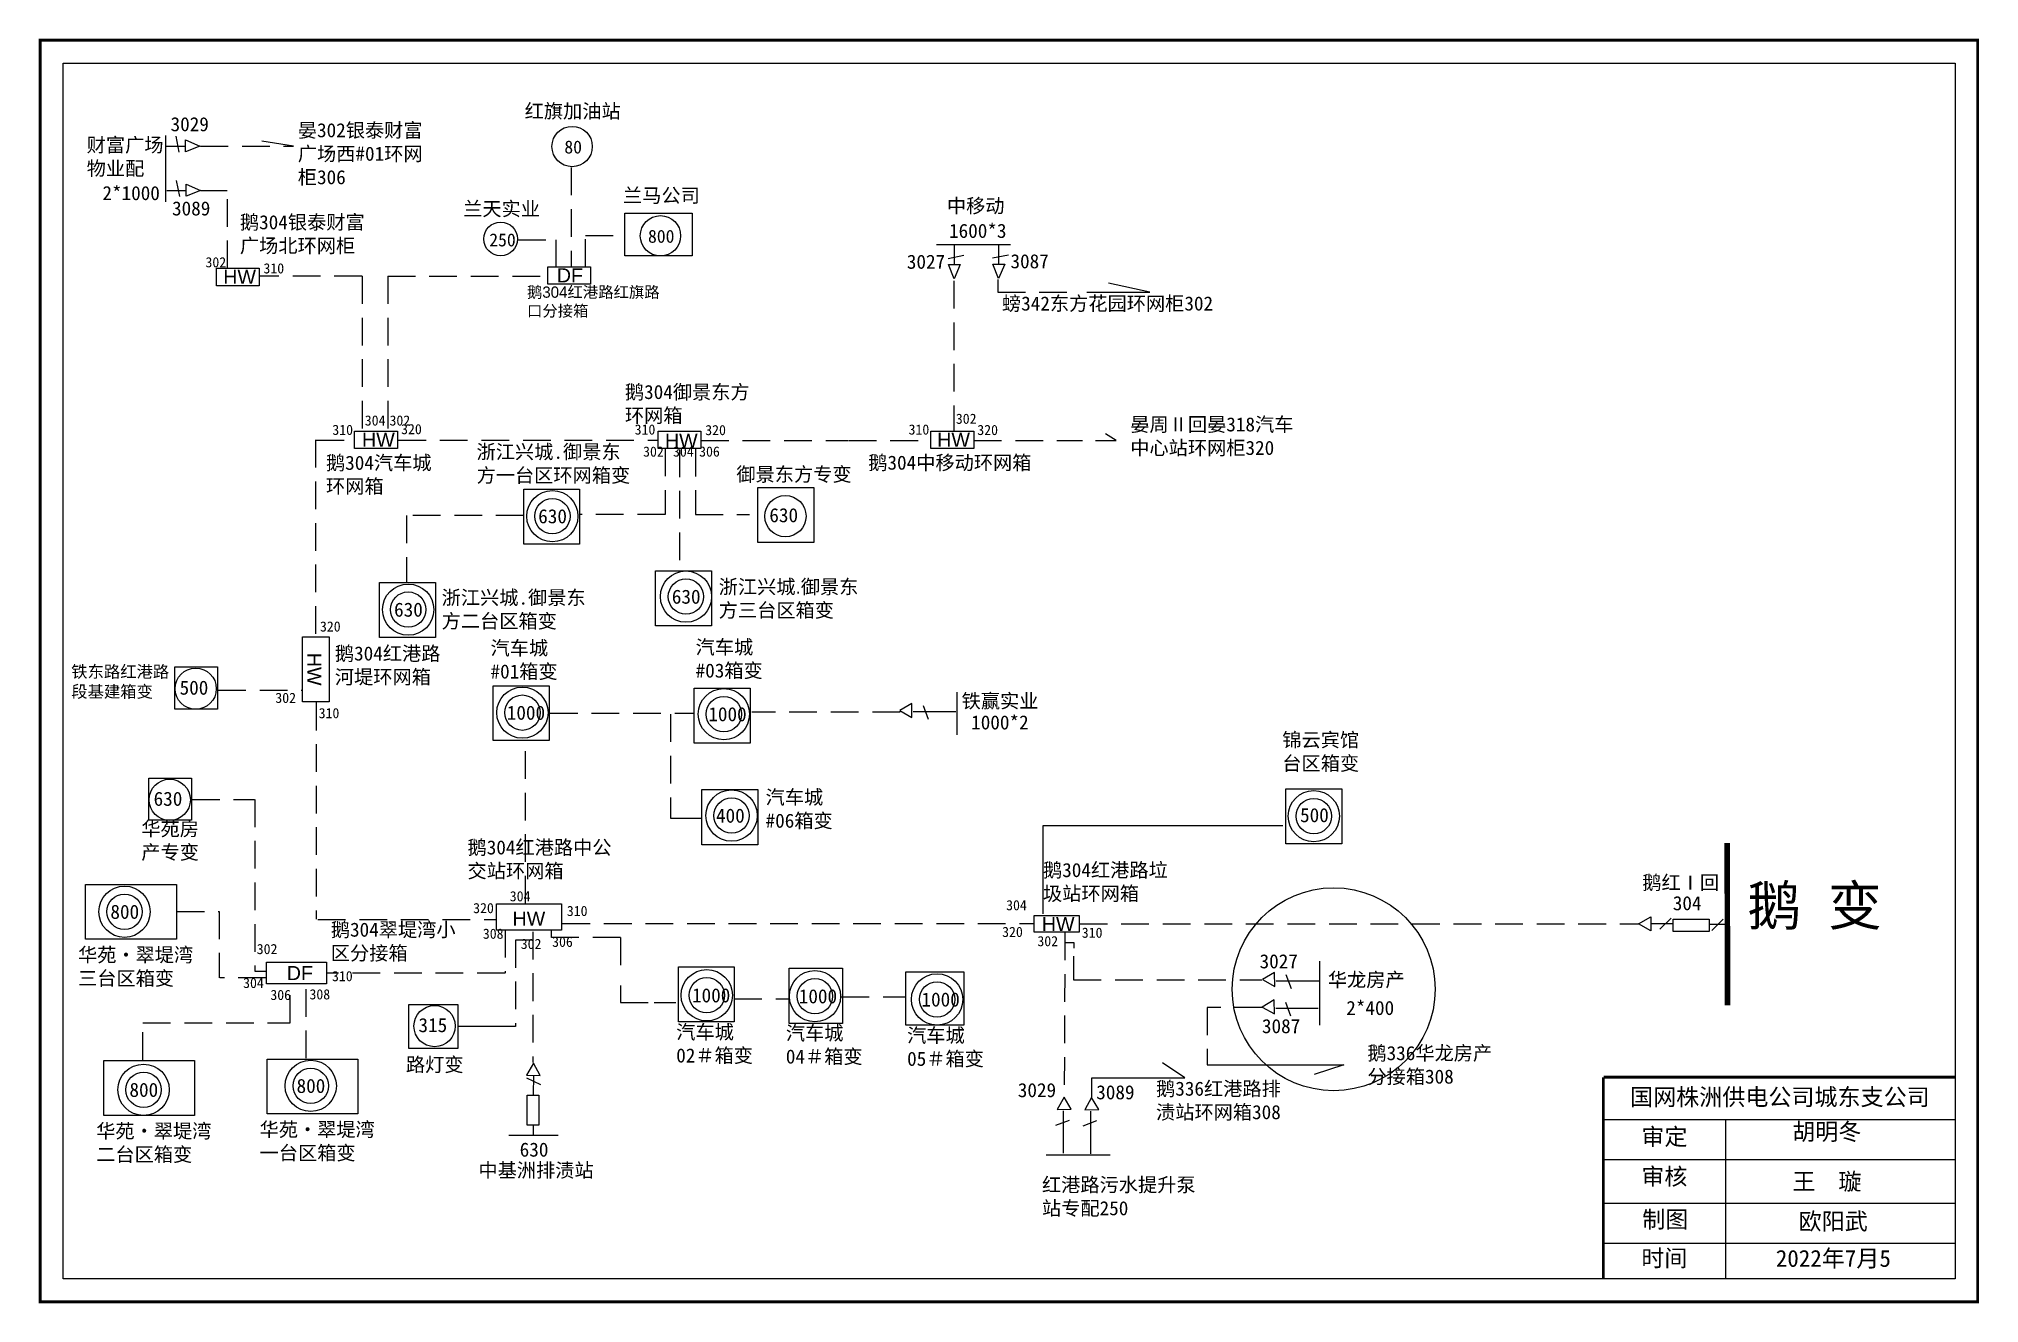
# Model space of a CAD drawing. Extents: x -20 to 324, y 17 to 242.
import ezdxf

# ---------------------------------------------------------------- set-up
doc = ezdxf.new("R2010")
doc.units = 0
doc.header["$LTSCALE"] = 0.774411
doc.linetypes.add('ACAD_ISO02W100', pattern=[15, 12, -3])
doc.linetypes.add('DASHED2', pattern=[9.525, 6.35, -3.175])
doc.layers.get('0').update_dxf_attribs({"linetype": 'CONTINUOUS'})
doc.styles.add('hztxt_txtstyle_2.00_0_0', font='', dxfattribs={"height": 2, "bigfont": 'hztxt.shx'})
doc.styles.add('SimSun_txtstyle_2.50_0_0', font='simsun.ttc', dxfattribs={"height": 2.5})
doc.styles.get("Standard").update_dxf_attribs({"font": '', "height": 2.5})
doc.styles.add('字体', font='simkai_0.ttf', dxfattribs={"height": 2.5})
doc.styles.add('楷体_GB2312_txtstyle_2.50_0_0', font='SIMKAI.TTF', dxfattribs={"height": 2.5})
doc.styles.add('楷体_GB2312_txtstyle_3.00_0_0', font='simkai_0.ttf', dxfattribs={"height": 3})
doc.styles.get('hztxt_txtstyle_2.00_0_0').set_extended_font_data('hztxt')
doc.styles.get('Standard').set_extended_font_data('SimSun')

msp = doc.modelspace()

# ---------------------------------------------------------------- linework, layer by layer
at = {"linetype": 'Continuous'}
for p, q in [((2.42, 213.01), (2.42, 224.8)), ((4.8, 221.86), (4.24, 224.67)), ((5.92, 224.02), (8.47, 222.91)), ((5.92, 221.91), (5.92, 224.02)), ((2.52, 222.91), (5.81, 222.91)), ((8.47, 222.91), (5.92, 221.91)), ((2.6, 215.02), (5.89, 215.02)), ((4.89, 213.97), (4.33, 216.78)), ((6, 214.02), (6, 216.13)), ((6, 216.13), (8.56, 215.02)), ((8.56, 215.02), (6, 214.02)), ((139.2, 205.45), (152.38, 205.45)), ((141.29, 202.98), (144.1, 203.54)), ((142.34, 205.27), (142.34, 201.98)), ((149.18, 203.07), (151.99, 203.63)), ((150.23, 205.36), (150.23, 202.07)), ((141.34, 201.87), (143.45, 201.87)), ((142.34, 199.32), (141.34, 201.87)), ((143.45, 201.87), (142.34, 199.32)), ((150.23, 199.4), (149.23, 201.95)), ((149.23, 201.95), (151.34, 201.95)), ((151.34, 201.95), (150.23, 199.4)), ((171.11, 170.66), (169.22, 171.86)), ((142.87, 118.4), (142.87, 125.97)), ((135.1, 122.51), (142.66, 122.51)), ((92, 103.59), (97.49, 103.59)), ((158.16, 86.61), (158.16, 102.31)), ((158.16, 102.31), (200.74, 102.31)), ((70.9, 82.41), (70.9, 83.71)), ((266.04, 84.88), (269.97, 84.88)), ((267.66, 83.89), (269.64, 85.87)), ((276.89, 83.67), (278.87, 85.65)), ((161.95, 81.5), (163.62, 81.5)), ((163.62, 81.5), (163.62, 80.54)), ((207.29, 66.88), (207.29, 78.2)), ((83.11, 73.88), (83.11, 70.89)), ((199.52, 74.74), (207.09, 74.74)), ((83.11, 70.89), (88.04, 70.89)), ((89.1, 70.89), (92.97, 70.89)), ((199.45, 69.85), (207.01, 69.85)), ((64.49, 66.62), (54.26, 66.62)), ((187.26, 59.83), (211.53, 59.83)), ((211.53, 59.83), (206.29, 58.12)), ((161.69, 51.67), (161.69, 44.11)), ((67.61, 49.1), (67.61, 47.41)), ((166.57, 51.6), (166.57, 44.03)), ((257.65, 50.12), (320.01, 50.12)), ((279.29, 50.11), (279.29, 21.78)), ((63.29, 47.34), (72.08, 47.34)), ((158.71, 43.83), (170.03, 43.83)), ((257.65, 43.01), (320.01, 43.01)), ((257.65, 35.26), (320.01, 35.26)), ((257.65, 28.16), (320.01, 28.16))]:
    msp.add_line(p, q, dxfattribs=at)
at = {"color": 7, "linetype": 'DASHED2'}
for p, q in [((8.57, 222.9), (25.1, 222.9)), ((13.29, 215), (8.58, 215))]:
    msp.add_line(p, q, dxfattribs=at)
at = {"color": 0, "linetype": 'Continuous'}
for p, q in [((25.1, 222.9), (19.45, 223.79)), ((183.29, 57.51), (179.34, 60.18)), ((166.78, 53.95), (166.78, 57.51)), ((166.78, 57.51), (183.29, 57.51))]:
    msp.add_line(p, q, dxfattribs=at)
at = {"linetype": 'DASHED2'}
for p, q in [((74.38, 219.1), (74.38, 201.47)), ((13.33, 201.21), (13.33, 215)), ((76.92, 201.47), (76.92, 207.05)), ((76.92, 207.05), (83.89, 207.05)), ((64.96, 206.3), (71.65, 206.3)), ((71.65, 206.3), (71.65, 201.47)), ((37.24, 199.82), (19.04, 199.82)), ((37.26, 199.82), (37.26, 172.65)), ((41.8, 199.82), (70.15, 199.82)), ((41.8, 199.82), (41.8, 172.65)), ((142.31, 199), (142.31, 172.38)), ((150.1, 199.2), (150.1, 196.97)), ((150.1, 196.97), (163.91, 196.97)), ((29, 170.75), (29, 135.59)), ((29.14, 170.73), (35.9, 170.73)), ((43.7, 170.73), (89.88, 170.73)), ((91.05, 169.21), (91.05, 157.52)), ((93.62, 169.07), (93.62, 147.42)), ((96.42, 169.19), (96.42, 157.52)), ((97.43, 170.64), (123.54, 170.64)), ((123.65, 170.64), (138.23, 170.64)), ((145.85, 170.64), (165.13, 170.64)), ((167.43, 170.64), (171.1, 170.64)), ((65.94, 157.34), (45.16, 157.34)), ((45.16, 157.34), (45.16, 145.4)), ((91.05, 157.52), (75.87, 157.52)), ((96.42, 157.52), (106.04, 157.52)), ((11.71, 126.32), (26.56, 126.32)), ((29.07, 124.11), (29.07, 85.66)), ((70.62, 122.22), (96.21, 122.22)), ((92, 122.04), (92, 103.59)), ((132.76, 122.4), (106.44, 122.4)), ((136.85, 123.59), (137.75, 121.15)), ((66.25, 88.45), (66.25, 117.36)), ((7.05, 106.89), (18.17, 106.89)), ((18.23, 106.93), (18.23, 76.44)), ((4.33, 87.04), (11.85, 87.04)), ((11.85, 87.04), (11.85, 75.28)), ((29.4, 85.59), (61.1, 85.59)), ((62.67, 83.79), (62.67, 76.06)), ((67.56, 83.43), (67.56, 60.23)), ((72.82, 84.88), (156.52, 84.88)), ((162.01, 83.3), (161.91, 54.08)), ((164.65, 84.85), (263.81, 84.85)), ((67.61, 81.96), (64.49, 81.96)), ((64.49, 81.96), (64.49, 66.62)), ((83.11, 82.41), (70.9, 82.41)), ((83.11, 82.41), (83.11, 75.11)), ((18.23, 76.44), (20.18, 76.44)), ((62.59, 76.06), (30.92, 76.06)), ((163.56, 79.1), (163.56, 74.88)), ((201.27, 75.83), (202.17, 73.38)), ((20.18, 75.28), (11.98, 75.28)), ((24.48, 67.26), (24.48, 73.93)), ((27.33, 60.97), (27.33, 73.91)), ((163.56, 74.88), (197.01, 74.88)), ((103.32, 71.55), (113.03, 71.55)), ((122.38, 71.86), (133.72, 71.86)), ((197.06, 70), (187.26, 70)), ((187.26, 70), (187.26, 59.83)), ((201.2, 70.94), (202.1, 68.5)), ((-1.68, 60.69), (-1.68, 67.17)), ((-1.65, 67.26), (24.48, 67.26)), ((69.01, 56.24), (66.47, 57.42)), ((162.78, 49.92), (160.33, 49.02)), ((167.66, 49.85), (165.22, 48.95))]:
    msp.add_line(p, q, dxfattribs=at)
for p, q in [((165.94, 196.97), (177.1, 196.97)), ((177.1, 196.97), (169.79, 198.59)), ((263.88, 84.83), (266.03, 86.07)), ((266.02, 83.59), (263.88, 84.83)), ((266.03, 86.07), (266.02, 83.59)), ((67.71, 54.56), (67.74, 57.87))]:
    msp.add_line(p, q)
at = {"linetype": 'ACAD_ISO02W100'}
msp.add_line((276.4, 84.8), (279.49, 84.8), dxfattribs=at)
at = {"linetype": 'Continuous', "const_width": 0.5}
msp.add_lwpolyline([(-19.89, 241.71), (324.08, 241.71), (324.08, 17.74), (-19.89, 17.74)], close=True, dxfattribs=at)
at = {"linetype": 'Continuous'}
for points in [[(-15.84, 237.66), (320.04, 237.66), (320.04, 21.79), (-15.84, 21.79)], [(83.89, 210.98), (95.87, 210.98), (95.87, 203.41), (83.89, 203.41)], [(11.39, 201.23), (18.99, 201.23), (18.99, 198.13), (11.39, 198.13)], [(70.22, 201.47), (77.83, 201.47), (77.83, 198.38), (70.22, 198.38)], [(35.91, 172.29), (43.51, 172.29), (43.51, 169.2), (35.91, 169.2)], [(89.8, 172.29), (97.41, 172.29), (97.41, 169.2), (89.8, 169.2)], [(138.22, 172.32), (145.83, 172.32), (145.83, 169.23), (138.22, 169.23)], [(65.95, 161.99), (75.87, 161.99), (75.87, 152.23), (65.95, 152.23)], [(107.51, 162.3), (117.44, 162.3), (117.44, 152.54), (107.51, 152.54)], [(40.36, 145.41), (50.28, 145.41), (50.28, 135.65), (40.36, 135.65)], [(89.37, 147.52), (99.3, 147.52), (99.3, 137.76), (89.37, 137.76)], [(31.4, 135.82), (31.4, 124.23), (26.7, 124.23), (26.7, 135.82)], [(60.52, 127.12), (70.44, 127.12), (70.44, 117.36), (60.52, 117.36)], [(96.19, 126.66), (106.12, 126.66), (106.12, 116.89), (96.19, 116.89)], [(97.56, 108.66), (107.48, 108.66), (107.48, 98.89), (97.56, 98.89)], [(201.27, 108.8), (211.2, 108.8), (211.2, 99.04), (201.27, 99.04)], [(4.28, 82.1), (-11.83, 82.1), (-11.83, 91.84), (4.28, 91.84)], [(61.1, 88.41), (72.68, 88.41), (72.68, 83.71), (61.1, 83.71)], [(156.54, 86.34), (164.55, 86.34), (164.55, 83.39), (156.54, 83.39)], [(20.26, 74.17), (20.26, 78.06), (30.94, 78.06), (30.94, 74.17)], [(93.41, 77.23), (103.33, 77.23), (103.33, 67.46), (93.41, 67.46)], [(113.06, 76.95), (122.54, 76.95), (122.54, 67.17), (113.06, 67.17)], [(133.81, 76.3), (144.06, 76.3), (144.06, 66.84), (133.81, 66.84)], [(45.53, 70.5), (54.26, 70.5), (54.26, 62.73), (45.53, 62.73)], [(7.51, 50.82), (-8.6, 50.82), (-8.6, 60.56), (7.51, 60.56)], [(36.51, 51.09), (20.4, 51.09), (20.4, 60.83), (36.51, 60.83)], [(66.58, 54.44), (68.64, 54.44), (68.64, 49.1), (66.58, 49.1)]]:
    msp.add_lwpolyline(points, close=True, dxfattribs=at)
at = {"color": 0, "linetype": 'Continuous'}
for points in [[(4.02, 130.44), (11.58, 130.44), (11.58, 122.97), (4.02, 122.97)], [(-0.58, 110.71), (6.97, 110.71), (6.97, 103.24), (-0.58, 103.24)]]:
    msp.add_lwpolyline(points, close=True, dxfattribs=at)
for points in [[(132.71, 122.71), (134.87, 121.49), (134.84, 123.97)], [(197.13, 74.94), (199.29, 73.72), (199.26, 76.2)], [(197.06, 70.06), (199.22, 68.84), (199.19, 71.32)], [(67.68, 60.09), (66.41, 57.96), (68.89, 57.93)], [(161.89, 54.06), (160.67, 51.9), (163.15, 51.93)], [(166.77, 53.99), (165.56, 51.83), (168.04, 51.86)]]:
    msp.add_lwpolyline(points, close=True)
at = {"linetype": 'Continuous'}
for points, const_width in [([(279.64, 70.36), (279.61, 99.18)], 1), ([(257.61, 57.62), (257.61, 21.89)], 0.5), ([(257.65, 57.62), (320.01, 57.62)], 0.5)]:
    msp.add_lwpolyline(points, dxfattribs=dict(at, const_width=const_width))
at = {"linetype": 'ACAD_ISO02W100'}
msp.add_lwpolyline([(270, 83.48), (270, 85.69), (276.4, 85.69), (276.4, 83.48)], close=True, dxfattribs=at)
at = {"linetype": 'Continuous'}
for centre in [(74.54, 222.84), (90.22, 206.99)]:
    msp.add_circle(centre, 3.58, dxfattribs=at)
for centre, radius in [((61.85, 206.43), 3), ((71.03, 157.21), 4.55), ((71.03, 157.21), 3.14), ((112.41, 157.21), 3.66), ((45.44, 140.62), 4.55), ((94.75, 142.93), 4.55), ((94.75, 142.93), 3.14), ((45.44, 140.62), 3.14), ((7.71, 126.59), 3.66), ((65.71, 122.33), 4.55), ((65.71, 122.33), 3.14), ((101.48, 122.07), 4.55), ((101.48, 122.07), 3.14), ((3.1, 106.86), 3.66), ((102.85, 104.06), 4.55), ((102.85, 104.06), 3.14), ((206.21, 103.96), 4.55), ((206.21, 103.96), 3.14), ((98.44, 72.16), 4.55), ((117.65, 71.99), 4.55), ((139.33, 71.42), 4.55), ((98.44, 72.16), 3.14), ((117.65, 71.99), 3.14), ((139.33, 71.42), 3.14), ((50.12, 66.68), 3.66), ((28.13, 56.08), 4.55), ((28.13, 56.08), 3.14)]:
    msp.add_circle(centre, radius)
at = {"color": 7}
for centre, radius in [((-4.92, 86.99), 4.55), ((-4.92, 86.99), 3.14), ((-1.54, 55.38), 4.55), ((-1.54, 55.38), 3.14)]:
    msp.add_circle(centre, radius, dxfattribs=at)
at = {"color": 1, "linetype": 'Continuous'}
msp.add_circle((209.73, 73.23), 18.01, dxfattribs=at)

# ---------------------------------------------------------------- texts
at = {"attachment_point": 1}
for s, insert, char_height, width, style in [('3029', (3.25, 228.05), 2.5, 22.4276, '字体'), ('红旗加油站', (66.11, 230.38), 2.5, 18.5804, '字体'), ('财富广场物业配', (-11.64, 224.37), 2.5, 13.9131, '字体'), ('2*1000', (-8.85, 215.82), 2.5, 22.4276, '字体'), ('兰马公司', (83.58, 215.41), 2.5, 18.5804, '字体'), ('中移动', (141.07, 213.56), 2.5, 22.4276, '字体'), ('3089', (3.51, 213.1), 2.5, 22.4276, '字体'), ('鹅304银泰财富广场北环网柜', (15.56, 210.65), 2.5, 23.787, '字体'), ('3027', (133.96, 203.63), 2.5, 22.4276, '字体'), ('3087', (152.36, 203.72), 2.5, 22.4276, '字体'), ('{\\fSimSun|b0|i0|c134|p2;鹅}304{\\fSimSun|b0|i0|c134|p2;红港路红旗路口分接箱}', (66.52, 197.99), 2, 26.0544, 'hztxt_txtstyle_2.00_0_0'), ('{\\fSimSun|b0|i0|c134|p2;螃342东方花园环网柜302}', (150.85, 196.22), 2.5, 55.5084, '字体'), ('{\\fSimSun|b0|i0|c134|p2;鹅}304{\\fSimSun|b0|i0|c134|p2;御景东方环网箱}', (83.91, 180.51), 2.5, 24.4591, '楷体_GB2312_txtstyle_2.50_0_0'), ('{\\C256;浙江兴城.御景东方一台区环网箱变}', (57.57, 169.89), 2.5, 27.5794, '字体'), ('{\\fSimSun|b0|i0|c134|p2;鹅304汽车城环网箱}', (30.84, 167.94), 2.5, 19.4198, '字体'), ('{\\C256;御景东方专变}', (103.7, 165.9), 2.5, 27.5794, '字体'), ('{\\fSimSun|b0|i0|c134|p2;鹅}304{\\fSimSun|b0|i0|c134|p2;中移动环网箱}', (127.11, 167.97), 2.5, 34.1167, '字体'), ('{\\fSimSun|b0|i0|c134|p2;\\C256;浙江兴城\\f\uffbfﾬￌﾣﾤ_GB2312|b0|i0|c134|p49;.\\fSimSun|b0|i0|c134|p2;御景东方三台区箱变}', (100.56, 145.93), 2.5, 26.1435, '字体'), ('{\\C256;浙江兴城.御景东方二台区箱变}', (51.37, 144.01), 2.5, 27.5794, '字体'), ('{\\fSimSun|b0|i0|c134|p2;鹅304红港路河堤环网箱}', (32.42, 134.09), 2.5, 19.4198, '字体'), ('{\\fSimSun|b0|i0|c134|p2;汽车城#01箱变}', (60.05, 135.06), 2.5, 13.872, '字体'), ('{\\fSimSun|b0|i0|c134|p2;汽车城}#03{\\fSimSun|b0|i0|c134|p2;箱变}', (96.46, 135.22), 2.5, 14.604, '字体'), ('铁赢实业', (143.68, 125.66), 2.5, 27.5794, '字体'), ('{\\fSimSun|b0|i0|c134|p2;锦云宾馆台区箱变}', (200.62, 118.75), 2.5, 14.3289, '字体'), ('{\\fSimSun|b0|i0|c134|p2;汽车城}#06{\\fSimSun|b0|i0|c134|p2;箱变}', (108.88, 108.57), 2.5, 14.604, '字体'), ('{\\fSimSun|b0|i0|c134|p2;鹅}304{\\fSimSun|b0|i0|c134|p2;红港路中公交站环网箱}', (55.97, 99.66), 2.5, 25.9908, '字体'), ('{\\fSimSun|b0|i0|c134|p2;鹅}304{\\fSimSun|b0|i0|c134|p2;翠堤湾小区分接箱}', (31.7, 85.06), 2.5, 22.1605, '字体'), ('{\\fSimSun|b0|i0|c134|p2;华龙房产}', (208.7, 76.18), 2.5, 27.5794, '楷体_GB2312_txtstyle_2.50_0_0'), ('2*400', (211.97, 71.16), 2.5, 8.7401, 'SimSun_txtstyle_2.50_0_0'), ('汽车城\\P02＃箱变', (93.02, 66.89), 2.5, 27.5794, '字体'), ('汽车城\\P04＃箱变', (112.48, 66.7), 2.5, 27.5794, '字体'), ('汽车城\\P05＃箱变', (134.01, 66.3), 2.5, 27.5794, '字体'), ('路灯变', (45.03, 61.1), 2.5, 27.5794, '字体'), ('{\\fSimSun|b0|i0|c134|p2;红港路污水提升泵站专配250}', (157.95, 39.77), 2.5, 27.5794, '字体')]:
    msp.add_mtext(s, dxfattribs=dict(at, insert=insert, char_height=char_height, width=width, style=style))
at = {"color": 7, "attachment_point": 1, "style": '字体'}
for s, insert, char_height, width in [('晏302银泰财富广场西#01环网柜306', (25.84, 226.98), 2.5, 23.787), ('{\\fSimSun|b0|i0|c134|p2;铁东路红港路段基建箱变}', (-14.38, 130.68), 2.125, 19.0778), ('{\\fSimSun|b0|i0|c134|p2;华苑房\\P产专变}', (-1.94, 102.97), 2.5, 22.4444), ('{\\fSimSun|b0|i0|c134|p2;华苑·翠堤湾三台区箱变}', (-13.18, 80.59), 2.5, 22.4444), ('{\\fSimSun|b0|i0|c134|p2;华苑·翠堤湾二台区箱变}', (-9.95, 49.32), 2.5, 22.4444), ('{\\fSimSun|b0|i0|c134|p2;华苑·翠堤湾一台区箱变}', (19.05, 49.59), 2.5, 22.4444), ('630', (65.23, 46.01), 2.5, 27.5794), ('中基洲排渍站', (57.91, 42.35), 2.5, 27.5794)]:
    msp.add_mtext(s, dxfattribs=dict(at, insert=insert, char_height=char_height, width=width))
at = {"attachment_point": 1}
for s, insert, char_height, width in [('80', (73.16, 223.9), 2.3, 4.8377), ('250', (59.83, 207.41), 2.3, 4.8377), ('800', (88.01, 208.05), 2.3, 4.8377), ('1600*3', (141.45, 209.12), 2.5, 32.8889), ('{\\fArial|b0|i0|c161|p32;HW}', (12.6, 200.97), 2.5, 8.7401), ('{\\fArial|b0|i0|c0|p32;DF}', (71.82, 201.22), 2.5, 8.7401), ('{\\fArial|b0|i0|c0|p32;HW}', (37.24, 172.03), 2.5, 8.7401), ('{\\fArial|b0|i0|c0|p32;HW}', (91.01, 171.87), 2.5, 8.7401), ('{\\fArial|b0|i0|c0|p32;HW}', (139.35, 172.03), 2.5, 8.7401), ('630', (109.55, 158.64), 2.5, 8.7401), ('630', (68.52, 158.45), 2.5, 8.7401), ('630', (42.93, 141.87), 2.5, 8.7401), ('630', (92.24, 144.17), 2.5, 8.7401), ('500', (4.85, 128.02), 2.5, 8.7401), ('1000', (62.94, 123.57), 2.5, 8.7401), ('1000', (98.72, 123.31), 2.5, 8.7401), ('1000*2', (145.38, 121.85), 2.5, 8.7401), ('630', (0.24, 108.29), 2.5, 8.7401), ('400', (100.08, 105.3), 2.5, 8.7401), ('500', (203.77, 105.39), 2.5, 8.7401), ('{\\fArial|b0|i0|c0|p32;HW}', (63.96, 87.03), 2.5, 8.7401), ('{\\fArial|b0|i0|c0|p32;HW}', (157.92, 86.06), 2.5, 8.7401), ('3027', (196.58, 79.44), 2.5, 8.7401), ('1000', (95.82, 73.4), 2.5, 8.7401), ('1000', (114.78, 73.23), 2.5, 8.7401), ('1000', (136.56, 72.66), 2.5, 8.7401), ('315', (47.26, 68.11), 2.5, 8.7401), ('3087', (197, 67.93), 2.5, 8.7401), ('鹅336华龙房产分接箱308', (215.72, 63.14), 2.5, 24.8636), ('3029', (153.66, 56.57), 2.5, 8.7401), ('3089', (167.58, 56.19), 2.5, 8.7401), ('鹅336红港路排渍站环网箱308', (178.2, 56.83), 2.5, 24.8636)]:
    msp.add_mtext(s, dxfattribs=dict(at, insert=insert, char_height=char_height, width=width))
at = {"linetype": 'Continuous', "attachment_point": 1, "style": '字体'}
for s, insert, char_height, width in [('兰天实业', (55.19, 213.04), 2.5, 16.4292), ('{\\fKaiTi_GB2312|b0|i0|c134|p32;\\H0.72x;302}', (9.45, 203.19), 2.5, 46.3812), ('{\\fKaiTi_GB2312|b0|i0|c134|p32;\\H0.72x;310}', (19.74, 202.11), 2.5, 46.3812), ('{\\fKaiTi_GB2312|b0|i0|c134|p32;\\H0.72x;310}', (31.97, 173.44), 2.5, 46.3812), ('{\\fKaiTi_GB2312|b0|i0|c134|p32;\\H0.72x;304}', (37.73, 175.1), 2.5, 46.3812), ('{\\fKaiTi_GB2312|b0|i0|c134|p32;\\H0.72x;302}', (42.12, 175.1), 2.5, 46.3812), ('{\\fKaiTi_GB2312|b0|i0|c134|p32;\\H0.72x;320}', (44.18, 173.57), 2.5, 46.3812), ('{\\fKaiTi_GB2312|b0|i0|c134|p32;\\H0.72x;310}', (85.64, 173.5), 2.5, 46.3812), ('{\\fKaiTi_GB2312|b0|i0|c134|p32;\\H0.72x;320}', (98.17, 173.4), 2.5, 46.3812), ('{\\fKaiTi_GB2312|b0|i0|c134|p32;\\H0.72x;310}', (134.27, 173.5), 2.5, 46.3812), ('{\\fKaiTi_GB2312|b0|i0|c134|p32;\\H0.72x;302}', (142.66, 175.41), 2.5, 46.3812), ('{\\fKaiTi_GB2312|b0|i0|c134|p32;\\H0.72x;320}', (146.47, 173.42), 2.5, 46.3812), ('{\\fKaiTi_GB2312|b0|i0|c134|p32;\\H0.72x;302}', (87.14, 169.58), 2.5, 46.3812), ('{\\fKaiTi_GB2312|b0|i0|c134|p32;\\H0.72x;304}', (92.45, 169.58), 2.5, 46.3812), ('{\\fKaiTi_GB2312|b0|i0|c134|p32;\\H0.72x;306}', (97.09, 169.59), 2.5, 46.3812), ('{\\fSimSun|b0|i0|c134|p2;\\H0.72x;320}', (29.77, 138.53), 2.5, 46.3812), ('{\\fSimSun|b0|i0|c134|p2;\\H0.72x;302}', (21.85, 125.86), 2.5, 46.3812), ('{\\fSimSun|b0|i0|c134|p2;\\H0.72x;310}', (29.54, 123.15), 2.5, 46.3812), ('{\\fSimSun|b0|i0|c134|p2;鹅\\fKaiTi_GB2312|b0|i0|c134|p32;304\\fSimSun|b0|i0|c134|p2;红港路垃圾站环网箱}', (158.13, 95.64), 2.5, 22.9404), ('鹅红Ⅰ回', (264.52, 93.42), 2.5, 14.4162), ('{\\fKaiTi_GB2312|b0|i0|c134|p32;\\H0.72x;304}', (63.47, 90.64), 2.5, 46.3812), ('鹅 变', (283.18, 91.58), 7, 27.4955), ('{\\fKaiTi_GB2312|b0|i0|c134|p32;\\H0.72x;320}', (56.97, 88.54), 2.5, 46.3812), ('{\\fKaiTi_GB2312|b0|i0|c134|p32;\\H0.72x;310}', (73.6, 88.03), 2.5, 46.3812), ('{\\fKaiTi_GB2312|b0|i0|c134|p32;\\H0.72x;304}', (151.59, 89.05), 2.5, 46.3812), ('{\\fKaiTi_GB2312|b0|i0|c134|p32;\\H0.72x;308}', (58.69, 83.99), 2.5, 46.3812), ('{\\fKaiTi_GB2312|b0|i0|c134|p32;\\H0.72x;320}', (150.88, 84.31), 2.5, 46.3812), ('{\\fKaiTi_GB2312|b0|i0|c134|p32;\\H0.72x;310}', (165.02, 84.17), 2.5, 46.3812), ('{\\fKaiTi_GB2312|b0|i0|c134|p32;\\H0.72x;302}', (18.55, 81.27), 2.5, 46.3812), ('{\\fKaiTi_GB2312|b0|i0|c134|p32;\\H0.72x;302}', (65.42, 82.18), 2.5, 46.3812), ('{\\fKaiTi_GB2312|b0|i0|c134|p32;\\H0.72x;306}', (70.99, 82.55), 2.5, 46.3812), ('{\\fKaiTi_GB2312|b0|i0|c134|p32;\\H0.72x;302}', (157.14, 82.67), 2.5, 46.3812), ('{\\fArial|b0|i0|c0|p32;DF}', (23.88, 77.35), 2.5, 46.3812), ('{\\fKaiTi_GB2312|b0|i0|c134|p32;\\H0.72x;310}', (31.91, 76.46), 2.5, 46.3812), ('{\\fKaiTi_GB2312|b0|i0|c134|p32;\\H0.72x;304}', (16.13, 75.25), 2.5, 46.3812), ('{\\fKaiTi_GB2312|b0|i0|c134|p32;\\H0.72x;306}', (20.97, 73.12), 2.5, 46.3812), ('{\\fKaiTi_GB2312|b0|i0|c134|p32;\\H0.72x;308}', (27.91, 73.23), 2.5, 46.3812), ('审定', (264.35, 48.56), 3, 23.4615), ('审核', (264.35, 41.49), 3, 23.4615), ('{\\fSimSun|b0|i0|c134|p2;王  璇}', (291.16, 40.6), 3, 40.4444), ('制图', (264.51, 33.87), 3, 23.4615), ('时间', (264.35, 26.99), 3, 23.4615)]:
    msp.add_mtext(s, dxfattribs=dict(at, insert=insert, char_height=char_height, width=width))
at = {"color": 1, "true_color": 0xff0000, "insert": (173.62, 174.76), "char_height": 2.5, "width": 30.3755, "attachment_point": 1, "style": '楷体_GB2312_txtstyle_2.50_0_0'}
msp.add_mtext('\\pt30;{\\fSimSun|b0|i0|c134|p2;晏周Ⅱ回晏}318{\\fSimSun|b0|i0|c134|p2;汽车中心站环网柜320}', dxfattribs=at)
at = {"insert": (30.01, 132.96), "char_height": 2.5, "width": 8.7401, "attachment_point": 1, "rotation": 270}
msp.add_mtext('{\\fArial|b0|i0|c0|p32;HW}', dxfattribs=at)
at = {"linetype": 'Continuous', "insert": (269.94, 89.76), "char_height": 2.5, "width": 5.6554, "attachment_point": 1}
msp.add_mtext('304', dxfattribs=at)
at = {"color": 7, "char_height": 2.5, "width": 8.7401, "attachment_point": 1}
for insert in [(-7.43, 88.23), (-4.05, 56.62), (25.62, 57.32)]:
    msp.add_mtext('800', dxfattribs=dict(at, insert=insert))
at = {"color": 7, "linetype": 'Continuous', "char_height": 3, "attachment_point": 1, "style": '楷体_GB2312_txtstyle_3.00_0_0'}
for s, insert, width in [('国网株洲供电公司城东支公司', (262.36, 55.61), 82.0179), ('{\\fSimSun|b0|i0|c134|p2;胡明冬}', (291.14, 49.45), 23.4615), ('2022{\\fSimSun|b0|i0|c134|p2;年}7{\\fSimSun|b0|i0|c134|p2;月}5', (288.23, 26.95), 31.3309)]:
    msp.add_mtext(s, dxfattribs=dict(at, insert=insert, width=width))
at = {"color": 0, "linetype": 'Continuous', "insert": (292.28, 33.54), "char_height": 3, "width": 33.0539, "attachment_point": 1, "style": '字体'}
msp.add_mtext('{\\fSimSun|b0|i0|c134|p2;欧阳武}', dxfattribs=at)

doc.saveas('drawing.dxf')
